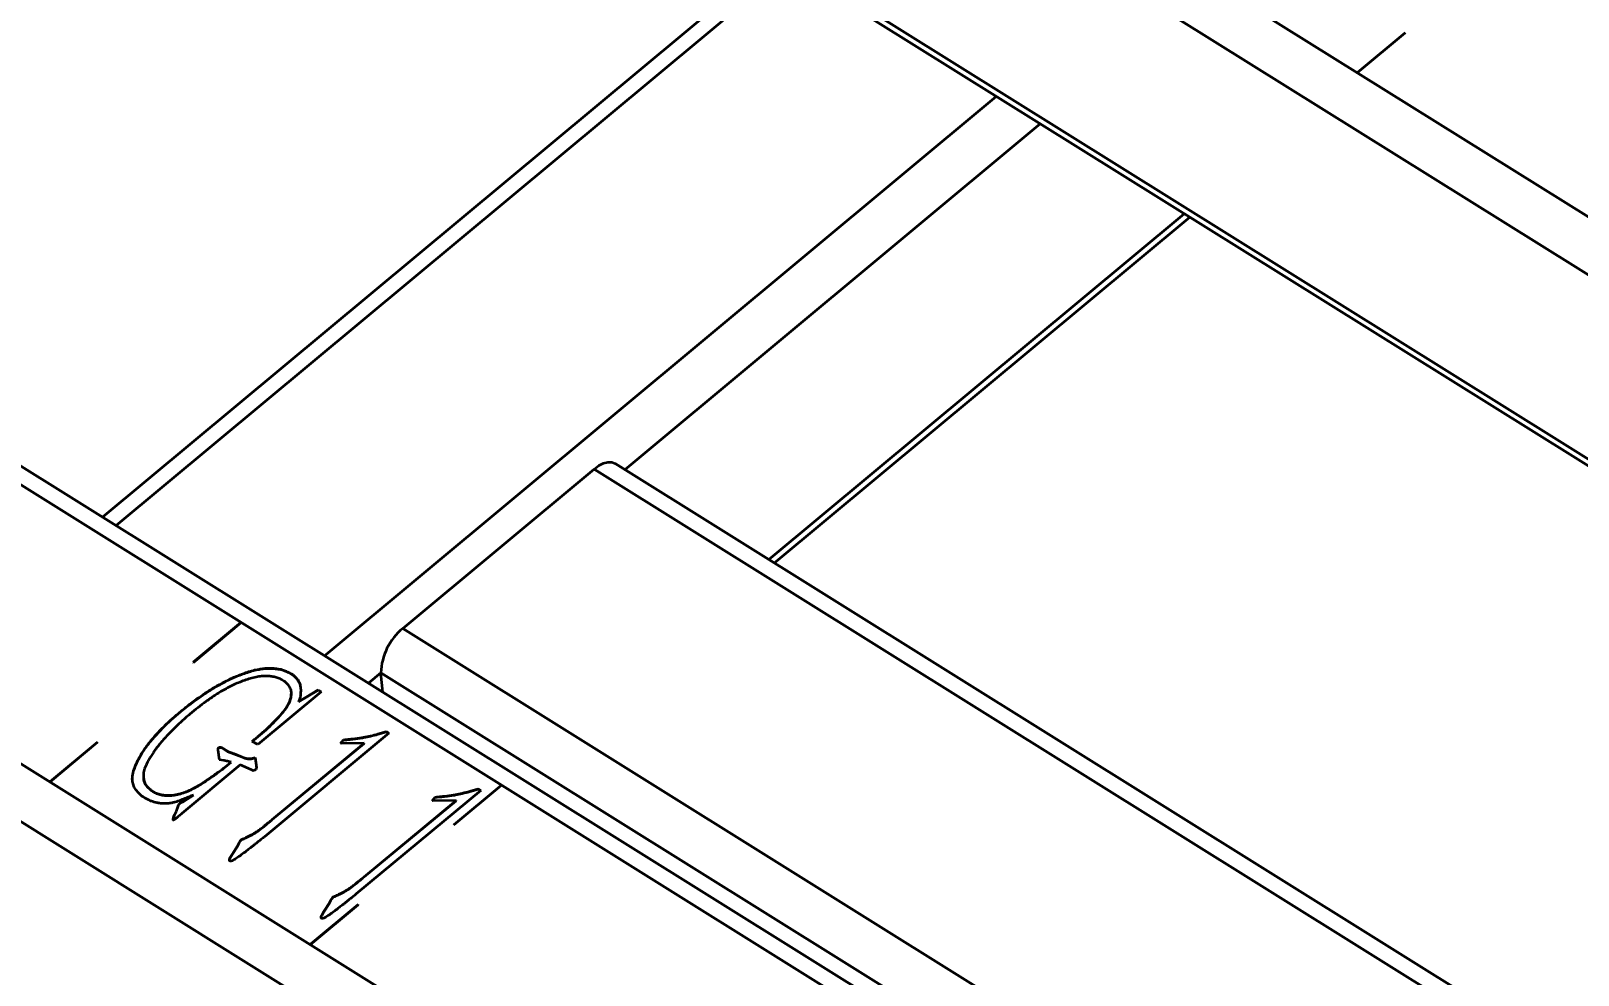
# Model space of a CAD drawing. Header units: millimetres. Extents: x 0 to 14850, y 0 to 10716.
# Drawn here: x 5433 to 6888, y 7758 to 8646 of the extents above; entities that cross this region are included whole.
import ezdxf

# ---------------------------------------------------------------- set-up
doc = ezdxf.new("R2010")
doc.units = ezdxf.units.MM
doc.header["$LTSCALE"] = 50
doc.layers.add('迈迪拼图', color=7, linetype='Continuous', lineweight=0)
doc.styles.add('SLDTEXTSTYLE4', font='SIMSUN.TTC')
doc.dimstyles.new('SLDDIMSTYLE0', dxfattribs={"dimtxt": 175, "dimasz": 175, "dimexe": 0, "dimexo": 0.0625, "dimgap": 43.75, "dimtad": 2, "dimlfac": 0.3, "dimrnd": 1e-09, "dimzin": 12, "dimdsep": 46, "dimtxsty": 'SLDTEXTSTYLE4', "dimsah": 1, "dimcen": 0.09, "dimadec": 0, "dimazin": 3, "dimtfac": 1, "dimtdec": 3, "dimtofl": 0, "dimtmove": 0, "dimatfit": 3, "dimfxl": 0, "dimfrac": 2, "dimtolj": 1, "dimtzin": 12, "dimarcsym": 0})

# ---------------------------------------------------------------- blocks, each defined once
blk = doc.blocks.new('_D_1')
at = {"layer": '迈迪拼图'}
for p, q in [((6609.8, 10380.1), (6072.1, 10715.7)), ((1944.5, 7226.8), (6108.9, 10692.8)), ((2445.4, 6914.1), (1907.8, 7249.7))]:
    blk.add_line(p, q, dxfattribs=at)
for points in [[(6108.9, 10692.8), (5973.5, 10615.1), (6007.9, 10573.7)], [(1944.5, 7226.8), (2079.9, 7304.4), (2045.5, 7345.8)]]:
    blk.add_solid(points, dxfattribs=at)
at = {"layer": '迈迪拼图', "insert": (3739.9, 8986), "char_height": 175, "attachment_point": 1, "rotation": 39.7708, "style": 'SLDTEXTSTYLE4'}
blk.add_mtext('1850', dxfattribs=at)

msp = doc.modelspace()

# ---------------------------------------------------------------- linework, layer by layer
at = {"color": 7, "linetype": 'Continuous', "lineweight": 35}
for p, q in [((5679.613, 9231.243), (7435.464, 8135.204)), ((5680.427, 8996.508), (7286.298, 7994.09)), ((6131.559, 8714.902), (5499.75, 8189.044)), ((6725.053, 8644.246), (6680.247, 8606.954)), ((6680.272, 8606.939), (6725.078, 8644.231)), ((6725.078, 8644.231), (6725.053, 8644.246)), ((6725.056, 8644.213), (6725.053, 8644.246)), ((6680.247, 8606.954), (6680.272, 8606.939)), ((6630.736, 7465.424), (4874.884, 8561.462)), ((6650.438, 7470.761), (4894.587, 8566.799)), ((6131.957, 8145.849), (6522.479, 8470.882)), ((4694.805, 8411.581), (6450.656, 7315.543)), ((6895.777, 7669.057), (5981.977, 8239.469)), ((5782.196, 8084.251), (5962.275, 8234.132)), ((5630.077, 8089.727), (5585.271, 8052.435)), ((5585.296, 8052.42), (5630.102, 8089.712)), ((5630.102, 8089.712), (5630.077, 8089.727)), ((5630.08, 8089.694), (5630.077, 8089.727)), ((5585.271, 8052.435), (5585.296, 8052.42)), ((5677.055, 8041.745), (5677.034, 8041.975)), ((5763.354, 8024.496), (5761.737, 8042.577)), ((5594.617, 8021.993), (5594.597, 8022.222)), ((5705.502, 8024.822), (5645.847, 7975.171)), ((5684.128, 8015.409), (5702.627, 8026.617)), ((5685.734, 8019.537), (5684.128, 8015.409)), ((5684.149, 8015.179), (5702.647, 8026.388)), ((5702.627, 8026.617), (5705.502, 8024.822)), ((5702.647, 8026.388), (5702.627, 8026.617)), ((5702.647, 8026.388), (5705.353, 8024.698)), ((5684.149, 8015.179), (5684.128, 8015.409)), ((5495.254, 7977.513), (5450.448, 7940.221)), ((5450.473, 7940.206), (5495.279, 7977.498)), ((5495.279, 7977.498), (5495.254, 7977.513)), ((5495.257, 7977.48), (5495.254, 7977.513)), ((5645.847, 7975.171), (5640.578, 7978.128)), ((5769.288, 7985.671), (5652.11, 7888.505)), ((5659.507, 7904.744), (5746.022, 7976.441)), ((5659.527, 7904.514), (5746.042, 7976.211)), ((5723.647, 7975.966), (5726.439, 7979.686)), ((5746.022, 7976.441), (5723.647, 7975.966)), ((5723.843, 7975.97), (5726.46, 7979.457)), ((5726.46, 7979.457), (5726.439, 7979.686)), ((5746.042, 7976.211), (5746.022, 7976.441)), ((5758.926, 7985.061), (5766.661, 7987.311)), ((5758.946, 7984.831), (5758.926, 7985.061)), ((5758.946, 7984.831), (5766.681, 7987.081)), ((5766.661, 7987.311), (5769.288, 7985.671)), ((5766.681, 7987.081), (5766.661, 7987.311)), ((5766.681, 7987.081), (5769.139, 7985.547)), ((5609.745, 7960.842), (5608.744, 7969.78)), ((5613.925, 7960.133), (5609.745, 7960.842)), ((5611.63, 7972.492), (5617.38, 7968.902)), ((5611.65, 7972.263), (5611.63, 7972.492)), ((5611.65, 7972.263), (5617.401, 7968.673)), ((5617.38, 7968.902), (5623.462, 7966.674)), ((5617.401, 7968.673), (5617.38, 7968.902)), ((5617.401, 7968.673), (5623.482, 7966.444)), ((5623.462, 7966.674), (5630.819, 7963.697)), ((5623.482, 7966.444), (5623.462, 7966.674)), ((5623.482, 7966.444), (5630.839, 7963.467)), ((5630.839, 7963.467), (5630.819, 7963.697)), ((5639.673, 7962.018), (5643.346, 7962.955)), ((5639.693, 7961.788), (5639.673, 7962.018)), ((5639.693, 7961.788), (5643.367, 7962.726)), ((5643.346, 7962.955), (5644.548, 7953.511)), ((5643.367, 7962.726), (5643.346, 7962.955)), ((5643.367, 7962.726), (5644.569, 7953.282)), ((5629.426, 7955.92), (5574.599, 7910.286)), ((5614.086, 7953.286), (5620.956, 7958.642)), ((5614.107, 7953.057), (5614.086, 7953.286)), ((5614.107, 7953.057), (5620.976, 7958.413)), ((5620.976, 7958.413), (5620.956, 7958.642)), ((5639.854, 7951.311), (5629.426, 7955.92)), ((5641.751, 7950.459), (5639.854, 7951.311)), ((5450.448, 7940.221), (5450.473, 7940.206)), ((5545.384, 7932.155), (5545.363, 7932.384)), ((5855.62, 7931.781), (5738.443, 7834.615)), ((5875.068, 7936.799), (5830.262, 7899.507)), ((5830.287, 7899.491), (5875.093, 7936.784)), ((5845.258, 7931.17), (5852.993, 7933.42)), ((5845.278, 7930.941), (5845.258, 7931.17)), ((5845.278, 7930.941), (5853.013, 7933.191)), ((5852.993, 7933.42), (5855.62, 7931.781)), ((5853.013, 7933.191), (5852.993, 7933.42)), ((5853.013, 7933.191), (5855.471, 7931.657)), ((5875.093, 7936.784), (5875.068, 7936.799)), ((5875.071, 7936.766), (5875.068, 7936.799)), ((5569.403, 7912.58), (5570.988, 7917.053)), ((5569.423, 7912.35), (5571.009, 7916.824)), ((5571.009, 7916.824), (5570.988, 7917.053)), ((5573.075, 7920.549), (5576.006, 7921.902)), ((5573.096, 7920.319), (5573.075, 7920.549)), ((5573.096, 7920.319), (5576.027, 7921.673)), ((5576.006, 7921.902), (5585.352, 7927.612)), ((5576.027, 7921.673), (5576.006, 7921.902)), ((5576.027, 7921.673), (5585.372, 7927.383)), ((5585.372, 7927.383), (5585.352, 7927.612)), ((5745.839, 7850.854), (5832.354, 7922.55)), ((5745.859, 7850.624), (5832.375, 7922.321)), ((5809.979, 7922.076), (5812.771, 7925.796)), ((5832.354, 7922.55), (5809.979, 7922.076)), ((5810.175, 7922.08), (5812.792, 7925.566)), ((5812.792, 7925.566), (5812.771, 7925.796)), ((5832.375, 7922.321), (5832.354, 7922.55)), ((5567.739, 7909.438), (5569.403, 7912.58)), ((5567.76, 7909.208), (5567.739, 7909.438)), ((5567.76, 7909.208), (5569.423, 7912.35)), ((5569.423, 7912.35), (5569.403, 7912.58)), ((5659.527, 7904.514), (5659.507, 7904.744)), ((5830.262, 7899.507), (5830.287, 7899.491)), ((5620.019, 7868.775), (5621.717, 7871.895)), ((5621.717, 7871.895), (5626.981, 7880.154)), ((5621.738, 7871.666), (5621.717, 7871.895)), ((5621.738, 7871.666), (5627.001, 7879.924)), ((5627.001, 7879.924), (5626.981, 7880.154)), ((5620.039, 7868.546), (5620.019, 7868.775)), ((5620.039, 7868.546), (5621.738, 7871.666)), ((5745.859, 7850.624), (5745.839, 7850.854)), ((5740.245, 7824.585), (5695.439, 7787.293)), ((5695.464, 7787.277), (5740.27, 7824.57)), ((5706.351, 7814.885), (5708.049, 7818.005)), ((5706.371, 7814.656), (5706.351, 7814.885)), ((5706.371, 7814.656), (5708.07, 7817.776)), ((5708.049, 7818.005), (5713.313, 7826.264)), ((5708.07, 7817.776), (5708.049, 7818.005)), ((5708.07, 7817.776), (5713.333, 7826.034)), ((5713.333, 7826.034), (5713.313, 7826.264)), ((5740.27, 7824.57), (5740.245, 7824.585)), ((5740.248, 7824.552), (5740.245, 7824.585)), ((5695.439, 7787.293), (5695.464, 7787.277))]:
    msp.add_line(p, q, dxfattribs=at)
at = {"color": 8, "linetype": 'Continuous', "lineweight": 35}
for p, q in [((7409.73, 8096.823), (5659.155, 9189.568)), ((5675.568, 9006.049), (7290.767, 7997.809)), ((6144.412, 8706.879), (5512.603, 8181.02)), ((5708.596, 8058.678), (6340.405, 8584.536)), ((6381.826, 8558.68), (5991.305, 8233.647)), ((6126.681, 8149.142), (6517.203, 8474.175)), ((6424.922, 7277.161), (4674.347, 8369.906)), ((6883.669, 7658.979), (5962.275, 8234.132)), ((5782.196, 8084.251), (6703.59, 7509.098)), ((5761.737, 8042.577), (5750.017, 8032.822)), ((6666.21, 7477.987), (5761.737, 8042.577))]:
    msp.add_line(p, q, dxfattribs=at)
at = {"color": 7, "linetype": 'Continuous', "lineweight": 35, "flags": 128}
msp.add_lwpolyline([(5962.275, 8234.132), (5966.706, 8237.347), (5971.045, 8239.556), (5975.126, 8240.675), (5978.793, 8240.661), (5981.903, 8239.515), (5981.977, 8239.469)], dxfattribs=at)
at = {"color": 7, "linetype": 'Continuous', "lineweight": 35}
msp.add_arc((5817.375, 8041.123), 55.657, 129.203712, 178.503406, dxfattribs=at)
for points, knots in [([(5594.597, 8022.222), (5597.611, 8024.18), (5603.825, 8028.215), (5612.161, 8032.884), (5619.236, 8036.481), (5624.739, 8039.012), (5630.419, 8041.24), (5636.111, 8043.224), (5641.624, 8044.904), (5646.844, 8046.102), (5651.66, 8046.794), (5656.045, 8047.019), (5659.939, 8046.877), (5663.352, 8046.642), (5666.251, 8046.18), (5669.463, 8045.391), (5673.054, 8043.995), (5675.681, 8042.662), (5677.034, 8041.975)], [0, 0, 0, 0, 0.1268755, 0.26150967, 0.33022947, 0.39832941, 0.46635617, 0.53369075, 0.59775723, 0.65546735, 0.70742019, 0.75440679, 0.79664377, 0.83377544, 0.86579922, 0.89355325, 0.94516293, 1, 1, 1, 1]), ([(5594.617, 8021.993), (5597.632, 8023.95), (5603.846, 8027.986), (5612.182, 8032.655), (5619.257, 8036.251), (5624.759, 8038.783), (5630.44, 8041.01), (5636.132, 8042.995), (5641.645, 8044.675), (5646.865, 8045.873), (5651.681, 8046.564), (5656.066, 8046.79), (5659.959, 8046.648), (5663.373, 8046.413), (5666.271, 8045.95), (5669.483, 8045.162), (5673.074, 8043.766), (5675.701, 8042.432), (5677.055, 8041.745)], [0, 0, 0, 0, 0.1268755, 0.26150967, 0.33022947, 0.39832941, 0.46635617, 0.53369075, 0.59775723, 0.65546735, 0.70742019, 0.75440679, 0.79664377, 0.83377544, 0.86579922, 0.89355325, 0.94516293, 1, 1, 1, 1]), ([(5671.221, 8034.344), (5670.094, 8035.047), (5667.906, 8036.41), (5664.177, 8037.96), (5660.221, 8038.977), (5656.033, 8039.575), (5651.52, 8039.603), (5646.674, 8039.086), (5641.494, 8037.967), (5636.058, 8036.382), (5630.53, 8034.393), (5625.048, 8032.187), (5619.816, 8029.674), (5613.192, 8026.108), (5605.476, 8021.491), (5597.152, 8015.623), (5589.402, 8009.762), (5584.528, 8005.752), (5582.098, 8003.753)], [0, 0, 0, 0, 0.04295326, 0.0833737, 0.12325754, 0.16289483, 0.20439474, 0.24981156, 0.29920065, 0.35380566, 0.41125391, 0.46874835, 0.52579884, 0.58290836, 0.69435175, 0.79876645, 0.89966587, 1, 1, 1, 1]), ([(5640.578, 7978.128), (5641.61, 7978.988), (5643.847, 7980.853), (5647.379, 7983.764), (5651.037, 7986.929), (5654.151, 7989.658), (5656.662, 7992.033), (5658.757, 7994.083), (5661.048, 7996.434), (5664.382, 7999.754), (5668.144, 8003.899), (5672.119, 8008.665), (5675.013, 8013.436), (5676.641, 8017.506), (5677.439, 8020.789), (5677.601, 8023.12), (5677.466, 8025.289), (5676.756, 8027.98), (5674.869, 8031.166), (5672.46, 8033.265), (5671.221, 8034.344)], [0, 0, 0, 0, 0.051376994, 0.111406955, 0.174691022, 0.237462322, 0.27106228, 0.309596685, 0.352539215, 0.400916819, 0.494837396, 0.576505148, 0.652266883, 0.7306303, 0.769331325, 0.80506167, 0.838333602, 0.87002528, 0.933179809, 1, 1, 1, 1]), ([(5677.034, 8041.975), (5677.802, 8041.474), (5679.3, 8040.498), (5681.177, 8038.821), (5682.765, 8037.075), (5684.499, 8034.585), (5685.835, 8031.07), (5686.322, 8027.368), (5686.196, 8024.44), (5686.186, 8022.52), (5686.002, 8020.921), (5685.816, 8019.963), (5685.734, 8019.537)], [0, 0, 0, 0, 0.09357054, 0.1825143, 0.2690925, 0.35430461, 0.52846014, 0.71500003, 0.80627002, 0.88354456, 0.94813655, 1, 1, 1, 1]), ([(5677.055, 8041.745), (5679.199, 8040.127), (5683.49, 8036.891), (5685.818, 8031.801), (5685.953, 8028.867), (5685.982, 8028.225)], [0, 0, 0, 0, 0.43825618, 0.87688496, 1, 1, 1, 1]), ([(5541.728, 7923.774), (5540.08, 7924.7), (5536.796, 7926.546), (5533.024, 7930.131), (5530.181, 7934.029), (5528.631, 7937.525), (5528.004, 7940.473), (5527.835, 7942.882), (5528.001, 7945.487), (5528.507, 7948.295), (5529.334, 7951.306), (5530.505, 7954.562), (5531.99, 7958.065), (5533.895, 7961.792), (5536.031, 7965.708), (5538.661, 7969.742), (5541.604, 7973.893), (5545.957, 7979.448), (5551.559, 7986.052), (5558.844, 7993.386), (5566.535, 8000.459), (5574.938, 8007.653), (5584.248, 8015.074), (5591.095, 8019.804), (5594.597, 8022.222)], [0, 0, 0, 0, 0.040300197, 0.080355891, 0.119472297, 0.157357046, 0.17675854, 0.19754225, 0.220121374, 0.244249418, 0.270491775, 0.298956081, 0.330403965, 0.364107911, 0.40024635, 0.437627321, 0.477386243, 0.51863216, 0.599479353, 0.673497094, 0.746928922, 0.826930218, 0.911502085, 1, 1, 1, 1]), ([(5527.964, 7941.513), (5528.092, 7943.897), (5528.394, 7949.501), (5532.01, 7958.12), (5536.946, 7967.251), (5545.399, 7978.9), (5557.905, 7992.685), (5575.19, 8008.063), (5588.142, 8017.349), (5594.617, 8021.993)], [0, 0, 0, 0, 0.07598051, 0.17860646, 0.2812826, 0.38397374, 0.58926835, 0.79465037, 1, 1, 1, 1]), ([(5640.599, 7977.898), (5645.634, 7982.076), (5655.704, 7990.43), (5666.825, 8001.75), (5674.286, 8011.385), (5677.473, 8018.432), (5677.46, 8022.901), (5677.455, 8024.668)], [0, 0, 0, 0, 0.30070689, 0.60136505, 0.75160285, 0.90177448, 1, 1, 1, 1]), ([(5582.098, 8003.753), (5578.953, 8001.058), (5572.44, 7995.476), (5564.931, 7988.05), (5559.068, 7981.912), (5555.068, 7977.403), (5551.517, 7973.067), (5548.504, 7968.903), (5545.939, 7964.982), (5543.637, 7961.428), (5541.883, 7958.178), (5540.468, 7955.257), (5539.473, 7952.57), (5538.656, 7950.079), (5538.352, 7947.724), (5538.239, 7944.872), (5538.63, 7941.619), (5539.927, 7938.095), (5542.102, 7934.948), (5544.255, 7933.255), (5545.363, 7932.384)], [0, 0, 0, 0, 0.12772602, 0.26455709, 0.33323675, 0.39828192, 0.45892292, 0.51622175, 0.56913463, 0.61693323, 0.65912117, 0.6964719, 0.73007193, 0.76120722, 0.79039145, 0.81747753, 0.86728566, 0.91198502, 0.95473253, 1, 1, 1, 1]), ([(5726.439, 7979.686), (5728.413, 7979.855), (5732.114, 7980.171), (5737.248, 7980.741), (5741.593, 7981.331), (5746.416, 7982.103), (5752.107, 7983.38), (5756.591, 7984.485), (5758.926, 7985.061)], [0, 0, 0, 0, 0.17951863, 0.33651508, 0.46799888, 0.57712739, 0.77982118, 1, 1, 1, 1]), ([(5726.46, 7979.457), (5728.434, 7979.625), (5732.135, 7979.941), (5737.269, 7980.512), (5741.614, 7981.102), (5746.437, 7981.873), (5752.128, 7983.15), (5756.611, 7984.256), (5758.946, 7984.831)], [0, 0, 0, 0, 0.17951863, 0.33651508, 0.46799888, 0.57712739, 0.77982118, 1, 1, 1, 1]), ([(5608.744, 7969.78), (5608.596, 7970.287), (5608.373, 7971.049), (5608.699, 7972.116), (5609.485, 7972.426), (5610.103, 7972.666), (5610.863, 7972.673), (5611.347, 7972.559), (5611.63, 7972.492)], [0, 0, 0, 0, 0.35048388, 0.52708431, 0.64707983, 0.75078317, 0.85477418, 1, 1, 1, 1]), ([(5608.555, 7970.609), (5608.542, 7970.669), (5608.488, 7970.898), (5608.55, 7971.299), (5608.736, 7971.843), (5609.41, 7972.169), (5610.114, 7972.447), (5610.925, 7972.436), (5611.408, 7972.321), (5611.65, 7972.263)], [0, 0, 0, 0, 0.05326978, 0.20253411, 0.34798941, 0.50864708, 0.67302888, 0.83636909, 1, 1, 1, 1]), ([(5620.956, 7958.642), (5620.115, 7958.842), (5618.604, 7959.203), (5616.562, 7959.597), (5615.075, 7959.93), (5614.249, 7960.075), (5613.925, 7960.133)], [0, 0, 0, 0, 0.36279874, 0.65247481, 0.86399134, 1, 1, 1, 1]), ([(5630.819, 7963.697), (5631.325, 7963.476), (5632.657, 7962.895), (5635.031, 7962.333), (5637.478, 7961.761), (5639.056, 7961.946), (5639.673, 7962.018)], [0, 0, 0, 0, 0.191467101, 0.50341413, 0.805851156, 1, 1, 1, 1]), ([(5630.839, 7963.467), (5631.346, 7963.246), (5632.678, 7962.665), (5635.051, 7962.104), (5637.499, 7961.532), (5639.076, 7961.716), (5639.693, 7961.788)], [0, 0, 0, 0, 0.191467101, 0.50341413, 0.805851156, 1, 1, 1, 1]), ([(5545.363, 7932.384), (5546.46, 7931.655), (5548.677, 7930.184), (5552.724, 7928.624), (5557.208, 7927.555), (5562.188, 7927.313), (5567.569, 7927.723), (5573.222, 7929.008), (5579.012, 7930.938), (5584.666, 7933.535), (5590.108, 7936.56), (5595.277, 7939.817), (5600.115, 7943.112), (5604.786, 7946.338), (5609.405, 7949.712), (5612.477, 7952.058), (5614.086, 7953.286)], [0, 0, 0, 0, 0.05592847, 0.11296138, 0.1707908, 0.23088314, 0.29540561, 0.36708307, 0.44344252, 0.52330691, 0.60529322, 0.68746741, 0.76684431, 0.84135464, 0.91689275, 1, 1, 1, 1]), ([(5545.384, 7932.155), (5546.481, 7931.426), (5548.697, 7929.954), (5552.745, 7928.394), (5557.228, 7927.326), (5562.209, 7927.083), (5567.59, 7927.494), (5573.243, 7928.779), (5579.032, 7930.709), (5584.686, 7933.305), (5590.128, 7936.331), (5595.298, 7939.587), (5600.135, 7942.882), (5604.806, 7946.108), (5609.425, 7949.483), (5612.498, 7951.828), (5614.107, 7953.057)], [0, 0, 0, 0, 0.05592847, 0.11296138, 0.1707908, 0.23088314, 0.29540561, 0.36708307, 0.44344252, 0.52330691, 0.60529322, 0.68746741, 0.76684431, 0.84135464, 0.91689275, 1, 1, 1, 1]), ([(5644.548, 7953.511), (5644.518, 7953.092), (5644.461, 7952.293), (5643.639, 7951.319), (5642.757, 7950.589), (5642.032, 7950.496), (5641.751, 7950.459)], [0, 0, 0, 0, 0.31628752, 0.60162371, 0.84553076, 1, 1, 1, 1]), ([(5538.417, 7944.314), (5538.407, 7944.202), (5538.185, 7941.856), (5539.754, 7937.241), (5543.508, 7933.849), (5545.384, 7932.155)], [0, 0, 0, 0, 0.02429166, 0.51262625, 1, 1, 1, 1]), ([(5812.771, 7925.796), (5814.745, 7925.964), (5818.446, 7926.28), (5823.58, 7926.851), (5827.925, 7927.441), (5832.748, 7928.212), (5838.439, 7929.489), (5842.923, 7930.595), (5845.258, 7931.17)], [0, 0, 0, 0, 0.17951863, 0.33651508, 0.46799888, 0.57712739, 0.77982118, 1, 1, 1, 1]), ([(5812.792, 7925.566), (5814.766, 7925.735), (5818.467, 7926.051), (5823.601, 7926.621), (5827.946, 7927.211), (5832.769, 7927.983), (5838.46, 7929.26), (5842.944, 7930.365), (5845.278, 7930.941)], [0, 0, 0, 0, 0.17951863, 0.33651508, 0.46799888, 0.57712739, 0.77982118, 1, 1, 1, 1]), ([(5585.352, 7927.612), (5584.399, 7927.245), (5582.109, 7926.362), (5578.325, 7924.617), (5573.463, 7922.731), (5568.837, 7921.152), (5564.719, 7920.09), (5561.374, 7919.659), (5557.92, 7919.566), (5554.406, 7919.781), (5550.926, 7920.293), (5547.627, 7921.178), (5544.496, 7922.276), (5542.648, 7923.276), (5541.728, 7923.774)], [0, 0, 0, 0, 0.06693089, 0.16089457, 0.27731136, 0.40883181, 0.47853247, 0.54952248, 0.62185095, 0.69747018, 0.77465183, 0.84958552, 0.92512198, 1, 1, 1, 1]), ([(5570.988, 7917.053), (5571.211, 7917.763), (5571.605, 7919.017), (5572.63, 7920.085), (5573.075, 7920.549)], [0, 0, 0, 0, 0.565776339, 1, 1, 1, 1]), ([(5571.009, 7916.824), (5571.232, 7917.534), (5571.626, 7918.788), (5572.651, 7919.856), (5573.096, 7920.319)], [0, 0, 0, 0, 0.565776339, 1, 1, 1, 1]), ([(5574.599, 7910.286), (5573.972, 7909.759), (5572.793, 7908.768), (5571.109, 7907.43), (5569.689, 7906.301), (5568.562, 7905.401), (5567.645, 7904.72), (5567.01, 7904.344), (5566.597, 7903.998), (5565.962, 7904.203), (5566.6, 7905.411), (5566.717, 7906.675), (5567.119, 7908.218), (5567.567, 7909.099), (5567.739, 7909.438)], [0, 0, 0, 0, 0.1462321, 0.27484022, 0.38076245, 0.46652179, 0.53226776, 0.5754245, 0.60174705, 0.60971992, 0.67755963, 0.79996333, 0.92319514, 1, 1, 1, 1]), ([(5566.281, 7904.536), (5566.318, 7904.635), (5566.48, 7905.064), (5566.865, 7906.635), (5567.37, 7908.088), (5567.76, 7909.208)], [0, 0, 0, 0, 0.06392027, 0.27786225, 1, 1, 1, 1]), ([(5626.981, 7880.154), (5627.413, 7880.973), (5628.161, 7882.388), (5629.236, 7884.179), (5629.992, 7885.324), (5630.761, 7886.13), (5632.115, 7886.531), (5633.789, 7887.337), (5636.051, 7888.294), (5638.544, 7889.529), (5641.156, 7890.942), (5643.862, 7892.527), (5646.648, 7894.476), (5649.246, 7896.338), (5651.596, 7898.265), (5653.864, 7900.095), (5656.571, 7902.285), (5658.478, 7903.882), (5659.507, 7904.744)], [0, 0, 0, 0, 0.076319, 0.1319609, 0.16936546, 0.18699139, 0.21449282, 0.25835662, 0.31399851, 0.3785449, 0.44759003, 0.51804054, 0.59610817, 0.68946766, 0.74640372, 0.8178283, 0.90167214, 1, 1, 1, 1]), ([(5627.001, 7879.924), (5627.434, 7880.743), (5628.181, 7882.159), (5629.257, 7883.95), (5630.013, 7885.094), (5630.781, 7885.901), (5632.135, 7886.301), (5633.81, 7887.108), (5636.072, 7888.065), (5638.564, 7889.3), (5641.176, 7890.712), (5643.883, 7892.298), (5646.669, 7894.246), (5649.267, 7896.109), (5651.617, 7898.035), (5653.885, 7899.865), (5656.591, 7902.055), (5658.498, 7903.652), (5659.527, 7904.514)], [0, 0, 0, 0, 0.076319, 0.1319609, 0.16936546, 0.18699139, 0.21449282, 0.25835662, 0.31399851, 0.3785449, 0.44759003, 0.51804054, 0.59610817, 0.68946766, 0.74640372, 0.8178283, 0.90167214, 1, 1, 1, 1]), ([(5652.11, 7888.505), (5651.028, 7887.645), (5648.951, 7885.996), (5646.054, 7883.591), (5643.331, 7881.476), (5640.974, 7879.526), (5638.821, 7877.846), (5636.928, 7876.4), (5635.384, 7875.129), (5632.83, 7873.222), (5629.258, 7870.657), (5625.51, 7868.005), (5622.622, 7866.323), (5621.191, 7865.561), (5619.828, 7865.181), (5619.459, 7865.552), (5619.309, 7865.703)], [0, 0, 0, 0, 0.10365948, 0.19875551, 0.28425641, 0.3611906, 0.42960333, 0.48840567, 0.53863312, 0.58035654, 0.7249894, 0.86256368, 0.92018947, 0.96040834, 0.98393802, 1, 1, 1, 1]), ([(5619.309, 7865.703), (5619.294, 7865.759), (5619.228, 7866.009), (5619.114, 7866.564), (5619.248, 7867.577), (5619.726, 7868.32), (5620.019, 7868.775)], [0, 0, 0, 0, 0.05542297, 0.24418679, 0.53682845, 1, 1, 1, 1]), ([(5619.326, 7866.616), (5619.309, 7866.821), (5619.254, 7867.493), (5619.717, 7868.114), (5620.039, 7868.546)], [0, 0, 0, 0, 0.30543292, 1, 1, 1, 1]), ([(5713.313, 7826.264), (5713.745, 7827.082), (5714.493, 7828.498), (5715.569, 7830.289), (5716.324, 7831.434), (5717.093, 7832.24), (5718.447, 7832.641), (5720.122, 7833.447), (5722.383, 7834.404), (5724.876, 7835.639), (5727.488, 7837.051), (5730.195, 7838.637), (5732.98, 7840.585), (5735.578, 7842.448), (5737.928, 7844.374), (5740.196, 7846.205), (5742.903, 7848.395), (5744.81, 7849.992), (5745.839, 7850.854)], [0, 0, 0, 0, 0.076319, 0.1319609, 0.16936546, 0.18699139, 0.21449282, 0.25835662, 0.31399851, 0.3785449, 0.44759003, 0.51804054, 0.59610817, 0.68946766, 0.74640372, 0.8178283, 0.90167214, 1, 1, 1, 1]), ([(5713.333, 7826.034), (5713.766, 7826.853), (5714.513, 7828.268), (5715.589, 7830.06), (5716.345, 7831.204), (5717.113, 7832.011), (5718.467, 7832.411), (5720.142, 7833.217), (5722.404, 7834.175), (5724.896, 7835.41), (5727.508, 7836.822), (5730.215, 7838.408), (5733.001, 7840.356), (5735.599, 7842.219), (5737.949, 7844.145), (5740.217, 7845.975), (5742.923, 7848.165), (5744.83, 7849.762), (5745.859, 7850.624)], [0, 0, 0, 0, 0.076319, 0.1319609, 0.16936546, 0.18699139, 0.21449282, 0.25835662, 0.31399851, 0.3785449, 0.44759003, 0.51804054, 0.59610817, 0.68946766, 0.74640372, 0.8178283, 0.90167214, 1, 1, 1, 1]), ([(5738.443, 7834.615), (5737.36, 7833.755), (5735.284, 7832.106), (5732.386, 7829.701), (5729.664, 7827.586), (5727.306, 7825.636), (5725.153, 7823.956), (5723.26, 7822.51), (5721.716, 7821.239), (5719.162, 7819.332), (5715.591, 7816.767), (5711.843, 7814.115), (5708.954, 7812.433), (5707.523, 7811.67), (5706.16, 7811.291), (5705.791, 7811.662), (5705.641, 7811.813)], [0, 0, 0, 0, 0.10365948, 0.19875551, 0.28425641, 0.3611906, 0.42960333, 0.48840567, 0.53863312, 0.58035654, 0.7249894, 0.86256368, 0.92018947, 0.96040834, 0.98393802, 1, 1, 1, 1]), ([(5705.641, 7811.813), (5705.626, 7811.869), (5705.56, 7812.119), (5705.446, 7812.674), (5705.58, 7813.687), (5706.058, 7814.43), (5706.351, 7814.885)], [0, 0, 0, 0, 0.05542297, 0.24418679, 0.53682845, 1, 1, 1, 1]), ([(5705.658, 7812.726), (5705.641, 7812.931), (5705.586, 7813.603), (5706.049, 7814.224), (5706.371, 7814.656)], [0, 0, 0, 0, 0.305432921, 1, 1, 1, 1])]:
    msp.add_open_spline(points, degree=3, knots=knots, dxfattribs=at)

# ---------------------------------------------------------------- dimensions: what is measured, and where the dimension line sits
at = {"layer": '迈迪拼图'}
dim = msp.add_linear_dim(base=(6108.876, 10692.763), p1=(2482.187, 6891.159), p2=(6646.518, 10357.156), angle=39.770812, dimstyle='SLDDIMSTYLE0', dxfattribs=at)
dim.commit()
dim.dimension.update_dxf_attribs({"geometry": '_D_1', "text_midpoint": (4026.71, 8959.765), "dimtype": 160})

doc.saveas('drawing.dxf')
